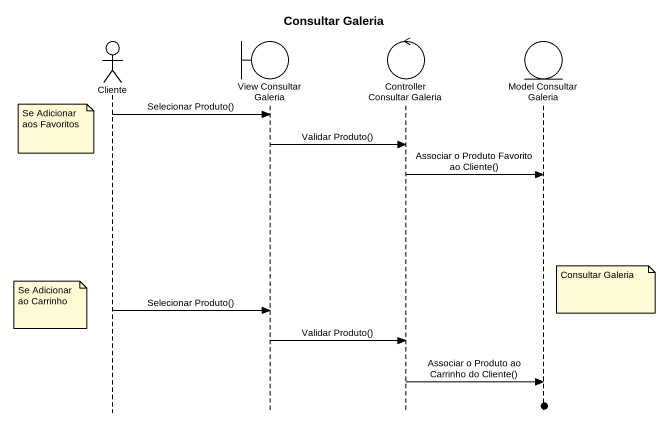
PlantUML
@startuml
title Consultar Galeria
hide footbox
actor Cliente
boundary "View Consultar Galeria" as View_Consultar_Galeria
control "Controller Consultar Galeria" as Controller_Consultar_Galeria
entity "Model Consultar Galeria" as Model_Consultar_Galeria

Cliente -> View_Consultar_Galeria : Selecionar Produto()
note left of Cliente : Se Adicionar aos Favoritos
View_Consultar_Galeria -> Controller_Consultar_Galeria : Validar Produto()
Controller_Consultar_Galeria -> Model_Consultar_Galeria : Associar o Produto Favorito ao Cliente()
note right of Model_Consultar_Galeria : Consultar Galeria
note left of Cliente : Se Adicionar ao Carrinho
Cliente -> View_Consultar_Galeria : Selecionar Produto()
View_Consultar_Galeria -> Controller_Consultar_Galeria : Validar Produto()
Controller_Consultar_Galeria -> Model_Consultar_Galeria : Associar o Produto ao Carrinho do Cliente()
@enduml
